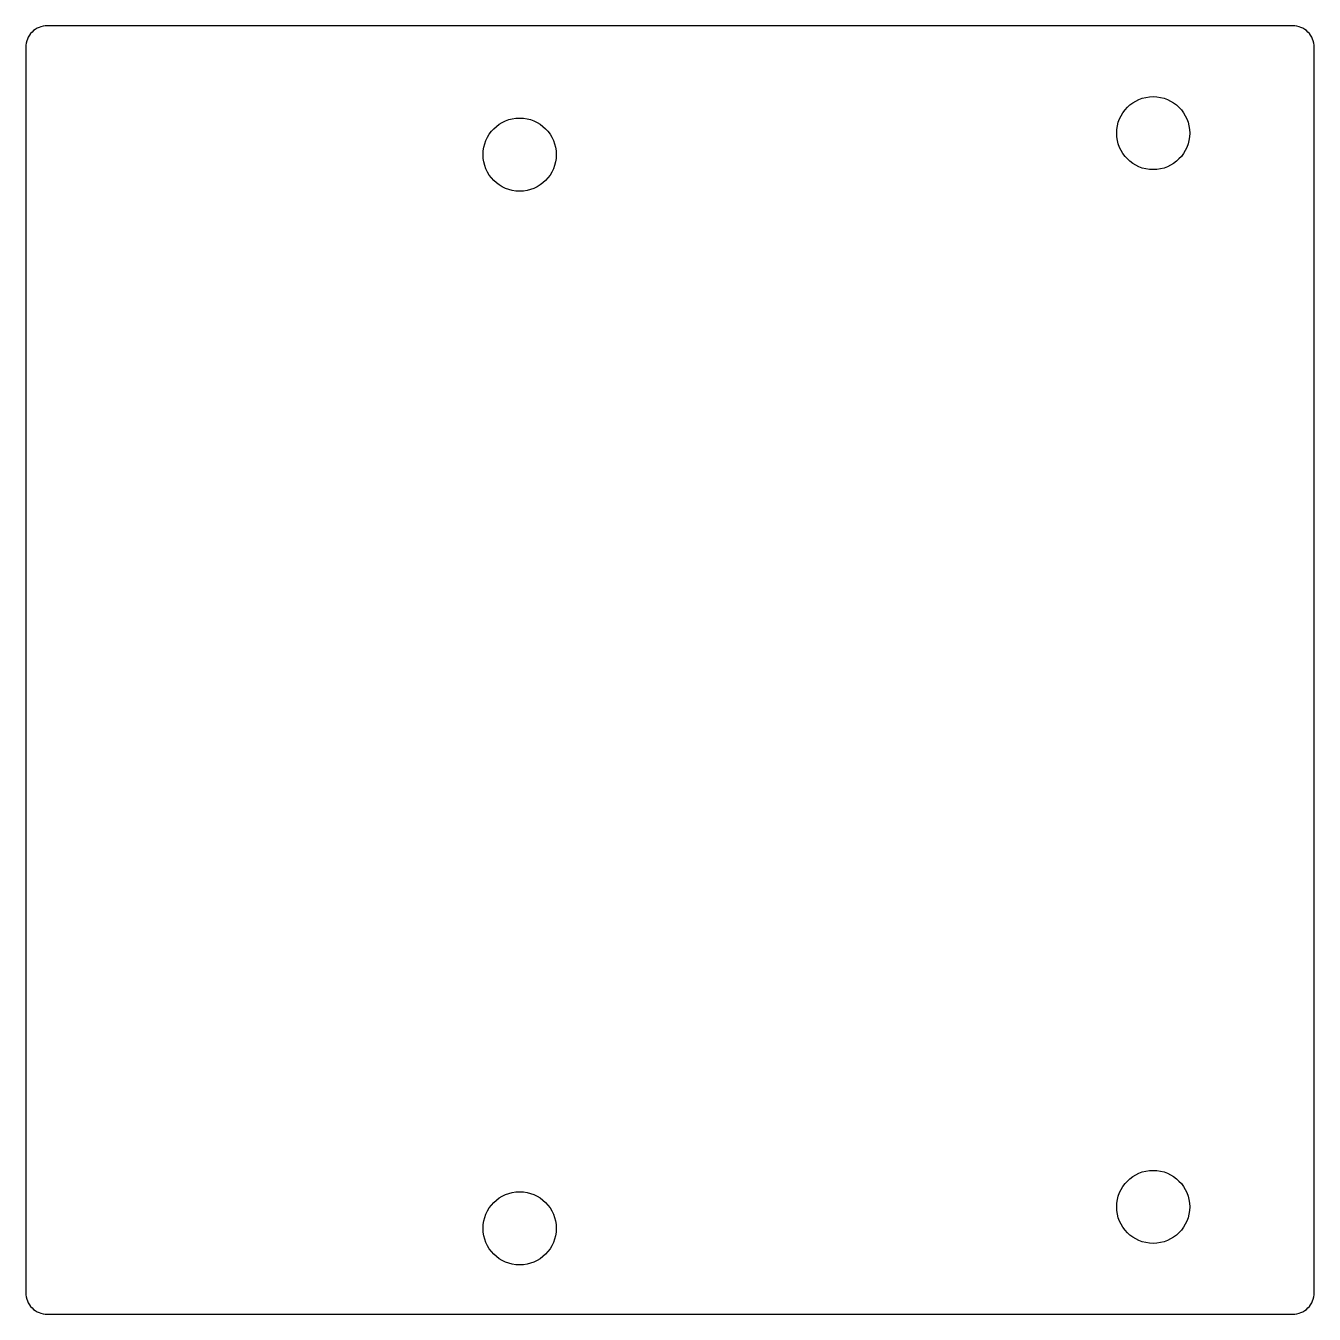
# Model space of a CAD drawing. Header units: millimetres. Extents: x 55 to 115, y 20 to 80.
import ezdxf

# ---------------------------------------------------------------- set-up
doc = ezdxf.new("R2010")
doc.units = ezdxf.units.MM
doc.layers.get('0').update_dxf_attribs({"linetype": 'CONTINUOUS'})

msp = doc.modelspace()

# ---------------------------------------------------------------- linework, layer by layer
msp.add_lwpolyline([(55, 21, 0.414214), (56, 20), (114, 20, 0.414214), (115, 21), (115, 79, 0.414214), (114, 80), (56, 80, 0.414214), (55, 79)], format="xyb", close=True)
for centre, radius in [((107.5, 75), 1.7), ((78, 74), 1.705), ((107.5, 25), 1.7), ((78, 24), 1.705)]:
    msp.add_circle(centre, radius)

doc.saveas('drawing.dxf')
